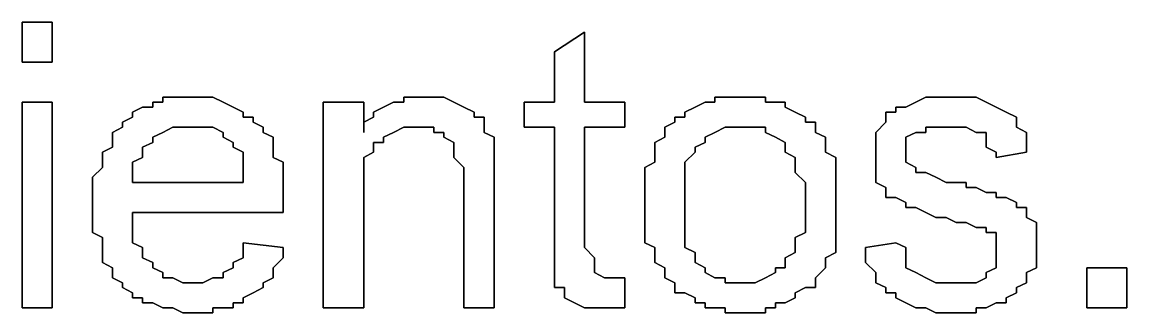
# Model space of a CAD drawing. Header units: metres. Extents: x 2.9 to 42.8, y 1.7 to 28.7.
# Drawn here: x 40.3366 to 40.7247, y 16.8645 to 16.9668 of the extents above; entities that cross this region are included whole.
import ezdxf

# ---------------------------------------------------------------- set-up
doc = ezdxf.new("R2010")
doc.units = ezdxf.units.M
doc.layers.add('GRIS', color=8, linetype='Continuous')

msp = doc.modelspace()

# ---------------------------------------------------------------- linework, layer by layer
at = {"layer": 'GRIS', "lineweight": -3}
for points in [[(40.3472, 16.9668), (40.3366, 16.9668), (40.3472, 16.9668)], [(40.3366, 16.9668), (40.3366, 16.9527), (40.3366, 16.9668)], [(40.3472, 16.9527), (40.3472, 16.9668), (40.3472, 16.9527)], [(40.5342, 16.9633), (40.5236, 16.9563), (40.5342, 16.9633)], [(40.5342, 16.9386), (40.5342, 16.9633), (40.5342, 16.9386)], [(40.5236, 16.9563), (40.5236, 16.9386), (40.5236, 16.9563)], [(40.3366, 16.9527), (40.3472, 16.9527), (40.3366, 16.9527)], [(40.3472, 16.9386), (40.3366, 16.9386), (40.3472, 16.9386)], [(40.3366, 16.9386), (40.3366, 16.8663), (40.3366, 16.9386)], [(40.3472, 16.8663), (40.3472, 16.9386), (40.3472, 16.8663)], [(40.3789, 16.9369), (40.3754, 16.9351), (40.3789, 16.9369)], [(40.3825, 16.9369), (40.3789, 16.9369), (40.3825, 16.9369)], [(40.386, 16.9386), (40.3825, 16.9386), (40.386, 16.9386)], [(40.3825, 16.9386), (40.3825, 16.9369), (40.3825, 16.9386)], [(40.3895, 16.9404), (40.386, 16.9404), (40.3895, 16.9404)], [(40.386, 16.9404), (40.386, 16.9386), (40.386, 16.9404)], [(40.3931, 16.9404), (40.3895, 16.9404), (40.3931, 16.9404)], [(40.3966, 16.9404), (40.3931, 16.9404), (40.3966, 16.9404)], [(40.4001, 16.9404), (40.3966, 16.9404), (40.4001, 16.9404)], [(40.4036, 16.9404), (40.4001, 16.9404), (40.4036, 16.9404)], [(40.4072, 16.9386), (40.4036, 16.9404), (40.4072, 16.9386)], [(40.4107, 16.9369), (40.4072, 16.9386), (40.4107, 16.9369)], [(40.4142, 16.9351), (40.4107, 16.9369), (40.4142, 16.9351)], [(40.4566, 16.9386), (40.4424, 16.9386), (40.4566, 16.9386)], [(40.4424, 16.9386), (40.4424, 16.8663), (40.4424, 16.9386)], [(40.4566, 16.928), (40.4566, 16.9386), (40.4566, 16.928)], [(40.4636, 16.9369), (40.4601, 16.9351), (40.4636, 16.9369)], [(40.4671, 16.9386), (40.4636, 16.9369), (40.4671, 16.9386)], [(40.4707, 16.9386), (40.4671, 16.9386), (40.4707, 16.9386)], [(40.4742, 16.9404), (40.4707, 16.9404), (40.4742, 16.9404)], [(40.4707, 16.9404), (40.4707, 16.9386), (40.4707, 16.9404)], [(40.4777, 16.9404), (40.4742, 16.9404), (40.4777, 16.9404)], [(40.4812, 16.9404), (40.4777, 16.9404), (40.4812, 16.9404)], [(40.4848, 16.9404), (40.4812, 16.9404), (40.4848, 16.9404)], [(40.4883, 16.9386), (40.4848, 16.9404), (40.4883, 16.9386)], [(40.4918, 16.9369), (40.4883, 16.9386), (40.4918, 16.9369)], [(40.4954, 16.9351), (40.4918, 16.9369), (40.4954, 16.9351)], [(40.5236, 16.9386), (40.513, 16.9386), (40.5236, 16.9386)], [(40.513, 16.9386), (40.513, 16.9298), (40.513, 16.9386)], [(40.5483, 16.9386), (40.5342, 16.9386), (40.5483, 16.9386)], [(40.5483, 16.9298), (40.5483, 16.9386), (40.5483, 16.9298)], [(40.573, 16.9369), (40.5694, 16.9351), (40.573, 16.9369)], [(40.5765, 16.9386), (40.573, 16.9369), (40.5765, 16.9386)], [(40.58, 16.9386), (40.5765, 16.9386), (40.58, 16.9386)], [(40.5836, 16.9404), (40.58, 16.9404), (40.5836, 16.9404)], [(40.58, 16.9404), (40.58, 16.9386), (40.58, 16.9404)], [(40.5871, 16.9404), (40.5836, 16.9404), (40.5871, 16.9404)], [(40.5906, 16.9404), (40.5871, 16.9404), (40.5906, 16.9404)], [(40.5941, 16.9404), (40.5906, 16.9404), (40.5941, 16.9404)], [(40.5977, 16.9404), (40.5941, 16.9404), (40.5977, 16.9404)], [(40.5977, 16.9386), (40.5977, 16.9404), (40.5977, 16.9386)], [(40.6012, 16.9386), (40.5977, 16.9386), (40.6012, 16.9386)], [(40.6047, 16.9386), (40.6012, 16.9386), (40.6047, 16.9386)], [(40.6047, 16.9369), (40.6047, 16.9386), (40.6047, 16.9369)], [(40.6082, 16.9351), (40.6047, 16.9369), (40.6082, 16.9351)], [(40.6471, 16.9369), (40.6435, 16.9369), (40.6471, 16.9369)], [(40.6435, 16.9369), (40.6435, 16.9351), (40.6435, 16.9369)], [(40.6506, 16.9386), (40.6471, 16.9369), (40.6506, 16.9386)], [(40.6541, 16.9404), (40.6506, 16.9386), (40.6541, 16.9404)], [(40.6576, 16.9404), (40.6541, 16.9404), (40.6576, 16.9404)], [(40.6612, 16.9404), (40.6576, 16.9404), (40.6612, 16.9404)], [(40.6647, 16.9404), (40.6612, 16.9404), (40.6647, 16.9404)], [(40.6682, 16.9404), (40.6647, 16.9404), (40.6682, 16.9404)], [(40.6718, 16.9404), (40.6682, 16.9404), (40.6718, 16.9404)], [(40.6753, 16.9386), (40.6718, 16.9404), (40.6753, 16.9386)], [(40.6788, 16.9369), (40.6753, 16.9386), (40.6788, 16.9369)], [(40.6823, 16.9351), (40.6788, 16.9369), (40.6823, 16.9351)], [(40.3754, 16.9333), (40.3719, 16.9316), (40.3754, 16.9333)], [(40.3754, 16.9351), (40.3754, 16.9333), (40.3754, 16.9351)], [(40.4142, 16.9333), (40.4142, 16.9351), (40.4142, 16.9333)], [(40.4178, 16.9333), (40.4142, 16.9333), (40.4178, 16.9333)], [(40.4178, 16.9316), (40.4178, 16.9333), (40.4178, 16.9316)], [(40.4601, 16.9333), (40.4566, 16.9316), (40.4601, 16.9333)], [(40.4601, 16.9351), (40.4601, 16.9333), (40.4601, 16.9351)], [(40.4954, 16.9333), (40.4954, 16.9351), (40.4954, 16.9333)], [(40.4989, 16.9333), (40.4954, 16.9333), (40.4989, 16.9333)], [(40.4989, 16.9316), (40.4989, 16.9333), (40.4989, 16.9316)], [(40.5694, 16.9333), (40.5659, 16.9333), (40.5694, 16.9333)], [(40.5659, 16.9333), (40.5659, 16.9316), (40.5659, 16.9333)], [(40.5694, 16.9351), (40.5694, 16.9333), (40.5694, 16.9351)], [(40.6118, 16.9333), (40.6082, 16.9351), (40.6118, 16.9333)], [(40.6118, 16.9316), (40.6118, 16.9333), (40.6118, 16.9316)], [(40.6435, 16.9351), (40.64, 16.9351), (40.6435, 16.9351)], [(40.64, 16.9351), (40.64, 16.9333), (40.64, 16.9351)], [(40.64, 16.9333), (40.64, 16.9316), (40.64, 16.9333)], [(40.6859, 16.9333), (40.6823, 16.9351), (40.6859, 16.9333)], [(40.6859, 16.9316), (40.6859, 16.9333), (40.6859, 16.9316)], [(40.3719, 16.9298), (40.3684, 16.928), (40.3719, 16.9298)], [(40.3719, 16.9316), (40.3719, 16.9298), (40.3719, 16.9316)], [(40.386, 16.928), (40.3895, 16.9298), (40.386, 16.928)], [(40.3895, 16.9298), (40.3931, 16.9298), (40.3895, 16.9298)], [(40.3931, 16.9298), (40.3966, 16.9298), (40.3931, 16.9298)], [(40.3966, 16.9298), (40.4001, 16.9298), (40.3966, 16.9298)], [(40.4001, 16.9298), (40.4036, 16.9298), (40.4001, 16.9298)], [(40.4036, 16.9298), (40.4072, 16.928), (40.4036, 16.9298)], [(40.4213, 16.9298), (40.4178, 16.9316), (40.4213, 16.9298)], [(40.4213, 16.928), (40.4213, 16.9298), (40.4213, 16.928)], [(40.4566, 16.9316), (40.4566, 16.9298), (40.4566, 16.9316)], [(40.4566, 16.9298), (40.4566, 16.928), (40.4566, 16.9298)], [(40.4671, 16.928), (40.4707, 16.9298), (40.4671, 16.928)], [(40.4707, 16.9298), (40.4742, 16.9298), (40.4707, 16.9298)], [(40.4742, 16.9298), (40.4777, 16.9298), (40.4742, 16.9298)], [(40.4777, 16.9298), (40.4812, 16.9298), (40.4777, 16.9298)], [(40.4812, 16.9298), (40.4812, 16.928), (40.4812, 16.9298)], [(40.4989, 16.9298), (40.4989, 16.9316), (40.4989, 16.9298)], [(40.4989, 16.928), (40.4989, 16.9298), (40.4989, 16.928)], [(40.513, 16.9298), (40.5236, 16.9298), (40.513, 16.9298)], [(40.5236, 16.9298), (40.5236, 16.8875), (40.5236, 16.9298)], [(40.5342, 16.8875), (40.5342, 16.9298), (40.5342, 16.8875)], [(40.5342, 16.9298), (40.5483, 16.9298), (40.5342, 16.9298)], [(40.5659, 16.9316), (40.5624, 16.9298), (40.5659, 16.9316)], [(40.5624, 16.9298), (40.5624, 16.928), (40.5624, 16.9298)], [(40.58, 16.928), (40.5836, 16.9298), (40.58, 16.928)], [(40.5836, 16.9298), (40.5871, 16.9298), (40.5836, 16.9298)], [(40.5871, 16.9298), (40.5906, 16.9298), (40.5871, 16.9298)], [(40.5906, 16.9298), (40.5941, 16.9298), (40.5906, 16.9298)], [(40.5941, 16.9298), (40.5977, 16.9298), (40.5941, 16.9298)], [(40.5977, 16.9298), (40.5977, 16.928), (40.5977, 16.9298)], [(40.6153, 16.9316), (40.6118, 16.9316), (40.6153, 16.9316)], [(40.6153, 16.9298), (40.6153, 16.9316), (40.6153, 16.9298)], [(40.6153, 16.928), (40.6153, 16.9298), (40.6153, 16.928)], [(40.64, 16.9316), (40.6365, 16.928), (40.64, 16.9316)], [(40.6541, 16.928), (40.6541, 16.9298), (40.6541, 16.928)], [(40.6541, 16.9298), (40.6576, 16.9298), (40.6541, 16.9298)], [(40.6576, 16.9298), (40.6612, 16.9298), (40.6576, 16.9298)], [(40.6612, 16.9298), (40.6647, 16.9298), (40.6612, 16.9298)], [(40.6647, 16.9298), (40.6682, 16.9298), (40.6647, 16.9298)], [(40.6682, 16.9298), (40.6718, 16.928), (40.6682, 16.9298)], [(40.6859, 16.9298), (40.6859, 16.9316), (40.6859, 16.9298)], [(40.6894, 16.928), (40.6859, 16.9298), (40.6894, 16.928)], [(40.3684, 16.928), (40.3684, 16.9263), (40.3684, 16.928)], [(40.3684, 16.9263), (40.3684, 16.9228), (40.3684, 16.9263)], [(40.3825, 16.9263), (40.386, 16.928), (40.3825, 16.9263)], [(40.3825, 16.9245), (40.3825, 16.9263), (40.3825, 16.9245)], [(40.4072, 16.928), (40.4072, 16.9263), (40.4072, 16.928)], [(40.4072, 16.9263), (40.4107, 16.9245), (40.4072, 16.9263)], [(40.4248, 16.9263), (40.4213, 16.928), (40.4248, 16.9263)], [(40.4248, 16.9228), (40.4248, 16.9263), (40.4248, 16.9228)], [(40.4636, 16.9263), (40.4671, 16.928), (40.4636, 16.9263)], [(40.4636, 16.9245), (40.4636, 16.9263), (40.4636, 16.9245)], [(40.4812, 16.928), (40.4848, 16.928), (40.4812, 16.928)], [(40.4848, 16.928), (40.4848, 16.9263), (40.4848, 16.928)], [(40.4848, 16.9263), (40.4883, 16.9245), (40.4848, 16.9263)], [(40.5024, 16.9263), (40.4989, 16.928), (40.5024, 16.9263)], [(40.5024, 16.9228), (40.5024, 16.9263), (40.5024, 16.9228)], [(40.5624, 16.9263), (40.5589, 16.9245), (40.5624, 16.9263)], [(40.5624, 16.928), (40.5624, 16.9263), (40.5624, 16.928)], [(40.5765, 16.9263), (40.58, 16.928), (40.5765, 16.9263)], [(40.5765, 16.9245), (40.5765, 16.9263), (40.5765, 16.9245)], [(40.5977, 16.928), (40.6012, 16.9263), (40.5977, 16.928)], [(40.6012, 16.9263), (40.6047, 16.9245), (40.6012, 16.9263)], [(40.6188, 16.9263), (40.6153, 16.928), (40.6188, 16.9263)], [(40.6188, 16.9245), (40.6188, 16.9263), (40.6188, 16.9245)], [(40.6365, 16.928), (40.6365, 16.9263), (40.6365, 16.928)], [(40.6365, 16.9263), (40.6365, 16.9245), (40.6365, 16.9263)], [(40.6471, 16.9263), (40.6506, 16.928), (40.6471, 16.9263)], [(40.6471, 16.9245), (40.6471, 16.9263), (40.6471, 16.9245)], [(40.6506, 16.928), (40.6541, 16.928), (40.6506, 16.928)], [(40.6718, 16.928), (40.6753, 16.928), (40.6718, 16.928)], [(40.6753, 16.928), (40.6753, 16.9263), (40.6753, 16.928)], [(40.6753, 16.9263), (40.6753, 16.9245), (40.6753, 16.9263)], [(40.6894, 16.9263), (40.6894, 16.928), (40.6894, 16.9263)], [(40.6894, 16.9228), (40.6894, 16.9263), (40.6894, 16.9228)], [(40.3684, 16.9228), (40.3648, 16.921), (40.3684, 16.9228)], [(40.3789, 16.9228), (40.3825, 16.9245), (40.3789, 16.9228)], [(40.3789, 16.921), (40.3789, 16.9228), (40.3789, 16.921)], [(40.4107, 16.9245), (40.4107, 16.9228), (40.4107, 16.9245)], [(40.4107, 16.9228), (40.4142, 16.921), (40.4107, 16.9228)], [(40.4248, 16.921), (40.4248, 16.9228), (40.4248, 16.921)], [(40.4601, 16.9228), (40.4601, 16.9245), (40.4601, 16.9228)], [(40.4601, 16.9245), (40.4636, 16.9245), (40.4601, 16.9245)], [(40.4601, 16.921), (40.4601, 16.9228), (40.4601, 16.921)], [(40.4883, 16.9245), (40.4883, 16.921), (40.4883, 16.9245)], [(40.5024, 16.921), (40.5024, 16.9228), (40.5024, 16.921)], [(40.5589, 16.9245), (40.5589, 16.9228), (40.5589, 16.9245)], [(40.5589, 16.9228), (40.5589, 16.921), (40.5589, 16.9228)], [(40.573, 16.9228), (40.5765, 16.9245), (40.573, 16.9228)], [(40.573, 16.921), (40.573, 16.9228), (40.573, 16.921)], [(40.6047, 16.9245), (40.6047, 16.9228), (40.6047, 16.9245)], [(40.6047, 16.9228), (40.6047, 16.921), (40.6047, 16.9228)], [(40.6188, 16.921), (40.6188, 16.9245), (40.6188, 16.921)], [(40.6365, 16.9245), (40.6365, 16.9228), (40.6365, 16.9245)], [(40.6365, 16.9228), (40.6365, 16.9192), (40.6365, 16.9228)], [(40.6471, 16.921), (40.6471, 16.9245), (40.6471, 16.921)], [(40.6753, 16.9245), (40.6753, 16.9228), (40.6753, 16.9245)], [(40.6753, 16.9228), (40.6788, 16.921), (40.6753, 16.9228)], [(40.6894, 16.921), (40.6894, 16.9228), (40.6894, 16.921)], [(40.3648, 16.921), (40.3648, 16.9192), (40.3648, 16.921)], [(40.3648, 16.9192), (40.3648, 16.9175), (40.3648, 16.9192)], [(40.3648, 16.9175), (40.3648, 16.9157), (40.3648, 16.9175)], [(40.3754, 16.9175), (40.3789, 16.9192), (40.3754, 16.9175)], [(40.3754, 16.9157), (40.3754, 16.9175), (40.3754, 16.9157)], [(40.3789, 16.9192), (40.3789, 16.921), (40.3789, 16.9192)], [(40.4142, 16.921), (40.4142, 16.9192), (40.4142, 16.921)], [(40.4142, 16.9192), (40.4142, 16.9175), (40.4142, 16.9192)], [(40.4142, 16.9175), (40.4142, 16.9157), (40.4142, 16.9175)], [(40.4248, 16.9192), (40.4248, 16.921), (40.4248, 16.9192)], [(40.4283, 16.9175), (40.4248, 16.9192), (40.4283, 16.9175)], [(40.4283, 16.9157), (40.4283, 16.9175), (40.4283, 16.9157)], [(40.4566, 16.9192), (40.4601, 16.921), (40.4566, 16.9192)], [(40.4566, 16.9157), (40.4566, 16.9192), (40.4566, 16.9157)], [(40.4883, 16.921), (40.4883, 16.9192), (40.4883, 16.921)], [(40.4883, 16.9192), (40.4918, 16.9157), (40.4883, 16.9192)], [(40.5024, 16.9192), (40.5024, 16.921), (40.5024, 16.9192)], [(40.5024, 16.9175), (40.5024, 16.9192), (40.5024, 16.9175)], [(40.5024, 16.9139), (40.5024, 16.9175), (40.5024, 16.9139)], [(40.5589, 16.9175), (40.5553, 16.9157), (40.5589, 16.9175)], [(40.5589, 16.921), (40.5589, 16.9175), (40.5589, 16.921)], [(40.5694, 16.9175), (40.573, 16.921), (40.5694, 16.9175)], [(40.5694, 16.9157), (40.5694, 16.9175), (40.5694, 16.9157)], [(40.6047, 16.921), (40.6082, 16.9192), (40.6047, 16.921)], [(40.6082, 16.9192), (40.6082, 16.9175), (40.6082, 16.9192)], [(40.6082, 16.9175), (40.6082, 16.9157), (40.6082, 16.9175)], [(40.6224, 16.9192), (40.6188, 16.921), (40.6224, 16.9192)], [(40.6224, 16.9175), (40.6224, 16.9192), (40.6224, 16.9175)], [(40.6224, 16.9157), (40.6224, 16.9175), (40.6224, 16.9157)], [(40.6365, 16.9192), (40.6365, 16.9175), (40.6365, 16.9192)], [(40.6365, 16.9175), (40.6365, 16.9139), (40.6365, 16.9175)], [(40.6471, 16.9192), (40.6471, 16.921), (40.6471, 16.9192)], [(40.6471, 16.9175), (40.6471, 16.9192), (40.6471, 16.9175)], [(40.6506, 16.9157), (40.6471, 16.9175), (40.6506, 16.9157)], [(40.6788, 16.921), (40.6788, 16.9192), (40.6788, 16.921)], [(40.6788, 16.9192), (40.6894, 16.921), (40.6788, 16.9192)], [(40.3648, 16.9157), (40.3613, 16.9122), (40.3648, 16.9157)], [(40.3754, 16.9122), (40.3754, 16.9157), (40.3754, 16.9122)], [(40.4142, 16.9157), (40.4142, 16.9122), (40.4142, 16.9157)], [(40.4283, 16.9122), (40.4283, 16.9157), (40.4283, 16.9122)], [(40.4566, 16.9139), (40.4566, 16.9157), (40.4566, 16.9139)], [(40.4566, 16.9104), (40.4566, 16.9139), (40.4566, 16.9104)], [(40.4918, 16.9157), (40.4918, 16.9139), (40.4918, 16.9157)], [(40.4918, 16.9139), (40.4918, 16.9104), (40.4918, 16.9139)], [(40.5024, 16.9104), (40.5024, 16.9139), (40.5024, 16.9104)], [(40.5553, 16.9157), (40.5553, 16.9139), (40.5553, 16.9157)], [(40.5553, 16.9139), (40.5553, 16.9104), (40.5553, 16.9139)], [(40.5694, 16.9139), (40.5694, 16.9157), (40.5694, 16.9139)], [(40.5694, 16.9122), (40.5694, 16.9139), (40.5694, 16.9122)], [(40.6082, 16.9157), (40.6082, 16.9139), (40.6082, 16.9157)], [(40.6082, 16.9139), (40.6118, 16.9104), (40.6082, 16.9139)], [(40.6224, 16.9122), (40.6224, 16.9157), (40.6224, 16.9122)], [(40.6365, 16.9139), (40.6365, 16.9122), (40.6365, 16.9139)], [(40.6506, 16.9139), (40.6506, 16.9157), (40.6506, 16.9139)], [(40.6541, 16.9139), (40.6506, 16.9139), (40.6541, 16.9139)], [(40.6576, 16.9122), (40.6541, 16.9139), (40.6576, 16.9122)], [(40.3613, 16.9122), (40.3613, 16.9104), (40.3613, 16.9122)], [(40.3613, 16.9104), (40.3613, 16.9069), (40.3613, 16.9104)], [(40.3754, 16.9104), (40.3754, 16.9122), (40.3754, 16.9104)], [(40.4142, 16.9104), (40.3754, 16.9104), (40.4142, 16.9104)], [(40.4142, 16.9122), (40.4142, 16.9104), (40.4142, 16.9122)], [(40.4283, 16.9104), (40.4283, 16.9122), (40.4283, 16.9104)], [(40.4283, 16.9069), (40.4283, 16.9104), (40.4283, 16.9069)], [(40.4566, 16.9086), (40.4566, 16.9104), (40.4566, 16.9086)], [(40.4918, 16.9104), (40.4918, 16.8663), (40.4918, 16.9104)], [(40.5024, 16.8663), (40.5024, 16.9104), (40.5024, 16.8663)], [(40.5553, 16.9104), (40.5553, 16.9086), (40.5553, 16.9104)], [(40.5694, 16.9086), (40.5694, 16.9122), (40.5694, 16.9086)], [(40.6118, 16.9104), (40.6118, 16.9086), (40.6118, 16.9104)], [(40.6224, 16.9104), (40.6224, 16.9122), (40.6224, 16.9104)], [(40.6224, 16.9069), (40.6224, 16.9104), (40.6224, 16.9069)], [(40.6365, 16.9122), (40.6365, 16.9104), (40.6365, 16.9122)], [(40.6365, 16.9104), (40.64, 16.9086), (40.6365, 16.9104)], [(40.6612, 16.9104), (40.6576, 16.9122), (40.6612, 16.9104)], [(40.6647, 16.9104), (40.6612, 16.9104), (40.6647, 16.9104)], [(40.6682, 16.9104), (40.6647, 16.9104), (40.6682, 16.9104)], [(40.6682, 16.9086), (40.6682, 16.9104), (40.6682, 16.9086)], [(40.3613, 16.9069), (40.3613, 16.9051), (40.3613, 16.9069)], [(40.4283, 16.9051), (40.4283, 16.9069), (40.4283, 16.9051)], [(40.4566, 16.9069), (40.4566, 16.9086), (40.4566, 16.9069)], [(40.4566, 16.8663), (40.4566, 16.9069), (40.4566, 16.8663)], [(40.5553, 16.9086), (40.5553, 16.9051), (40.5553, 16.9086)], [(40.5694, 16.9069), (40.5694, 16.9086), (40.5694, 16.9069)], [(40.5694, 16.9033), (40.5694, 16.9069), (40.5694, 16.9033)], [(40.6118, 16.9086), (40.6118, 16.9051), (40.6118, 16.9086)], [(40.6224, 16.9051), (40.6224, 16.9069), (40.6224, 16.9051)], [(40.64, 16.9086), (40.64, 16.9069), (40.64, 16.9086)], [(40.64, 16.9069), (40.64, 16.9051), (40.64, 16.9069)], [(40.6718, 16.9086), (40.6682, 16.9086), (40.6718, 16.9086)], [(40.6753, 16.9069), (40.6718, 16.9086), (40.6753, 16.9069)], [(40.6788, 16.9069), (40.6753, 16.9069), (40.6788, 16.9069)], [(40.6788, 16.9051), (40.6788, 16.9069), (40.6788, 16.9051)], [(40.3613, 16.9051), (40.3613, 16.9016), (40.3613, 16.9051)], [(40.4283, 16.9033), (40.4283, 16.9051), (40.4283, 16.9033)], [(40.4283, 16.8998), (40.4283, 16.9033), (40.4283, 16.8998)], [(40.5553, 16.9051), (40.5553, 16.9033), (40.5553, 16.9051)], [(40.5553, 16.9033), (40.5553, 16.8998), (40.5553, 16.9033)], [(40.5694, 16.8998), (40.5694, 16.9033), (40.5694, 16.8998)], [(40.6118, 16.9051), (40.6118, 16.9033), (40.6118, 16.9051)], [(40.6118, 16.9033), (40.6118, 16.9016), (40.6118, 16.9033)], [(40.6224, 16.9033), (40.6224, 16.9051), (40.6224, 16.9033)], [(40.6224, 16.9016), (40.6224, 16.9033), (40.6224, 16.9016)], [(40.64, 16.9051), (40.6435, 16.9051), (40.64, 16.9051)], [(40.6435, 16.9051), (40.6471, 16.9033), (40.6435, 16.9051)], [(40.6471, 16.9033), (40.6471, 16.9016), (40.6471, 16.9033)], [(40.6823, 16.9051), (40.6788, 16.9051), (40.6823, 16.9051)], [(40.6859, 16.9033), (40.6823, 16.9051), (40.6859, 16.9033)], [(40.6859, 16.9016), (40.6859, 16.9033), (40.6859, 16.9016)], [(40.3613, 16.9016), (40.3613, 16.8998), (40.3613, 16.9016)], [(40.3613, 16.8998), (40.3613, 16.8981), (40.3613, 16.8998)], [(40.3613, 16.8981), (40.3613, 16.8945), (40.3613, 16.8981)], [(40.3754, 16.8963), (40.3754, 16.8998), (40.3754, 16.8963)], [(40.3754, 16.8998), (40.4283, 16.8998), (40.3754, 16.8998)], [(40.5553, 16.8998), (40.5553, 16.8981), (40.5553, 16.8998)], [(40.5553, 16.8981), (40.5553, 16.8945), (40.5553, 16.8981)], [(40.5694, 16.8963), (40.5694, 16.8998), (40.5694, 16.8963)], [(40.6118, 16.9016), (40.6118, 16.8981), (40.6118, 16.9016)], [(40.6118, 16.8981), (40.6118, 16.8963), (40.6118, 16.8981)], [(40.6224, 16.8981), (40.6224, 16.9016), (40.6224, 16.8981)], [(40.6224, 16.8945), (40.6224, 16.8981), (40.6224, 16.8945)], [(40.6471, 16.9016), (40.6506, 16.9016), (40.6471, 16.9016)], [(40.6506, 16.9016), (40.6541, 16.8998), (40.6506, 16.9016)], [(40.6541, 16.8998), (40.6576, 16.8981), (40.6541, 16.8998)], [(40.6576, 16.8981), (40.6612, 16.8981), (40.6576, 16.8981)], [(40.6612, 16.8981), (40.6647, 16.8963), (40.6612, 16.8981)], [(40.6894, 16.9016), (40.6859, 16.9016), (40.6894, 16.9016)], [(40.6894, 16.8998), (40.6894, 16.9016), (40.6894, 16.8998)], [(40.6894, 16.8981), (40.6894, 16.8998), (40.6894, 16.8981)], [(40.6929, 16.8963), (40.6894, 16.8981), (40.6929, 16.8963)], [(40.3613, 16.8945), (40.3613, 16.8928), (40.3613, 16.8945)], [(40.3754, 16.8945), (40.3754, 16.8963), (40.3754, 16.8945)], [(40.3754, 16.891), (40.3754, 16.8945), (40.3754, 16.891)], [(40.5553, 16.8945), (40.5553, 16.8928), (40.5553, 16.8945)], [(40.5694, 16.8945), (40.5694, 16.8963), (40.5694, 16.8945)], [(40.5694, 16.8928), (40.5694, 16.8945), (40.5694, 16.8928)], [(40.6118, 16.8963), (40.6118, 16.8928), (40.6118, 16.8963)], [(40.6224, 16.8928), (40.6224, 16.8945), (40.6224, 16.8928)], [(40.6647, 16.8963), (40.6682, 16.8963), (40.6647, 16.8963)], [(40.6682, 16.8963), (40.6718, 16.8945), (40.6682, 16.8963)], [(40.6718, 16.8945), (40.6753, 16.8945), (40.6718, 16.8945)], [(40.6753, 16.8945), (40.6753, 16.8928), (40.6753, 16.8945)], [(40.6929, 16.8945), (40.6929, 16.8963), (40.6929, 16.8945)], [(40.6929, 16.8928), (40.6929, 16.8945), (40.6929, 16.8928)], [(40.3613, 16.8928), (40.3648, 16.891), (40.3613, 16.8928)], [(40.3648, 16.891), (40.3648, 16.8875), (40.3648, 16.891)], [(40.3754, 16.8892), (40.3754, 16.891), (40.3754, 16.8892)], [(40.5553, 16.8928), (40.5553, 16.8892), (40.5553, 16.8928)], [(40.5694, 16.8892), (40.5694, 16.8928), (40.5694, 16.8892)], [(40.6118, 16.8928), (40.6082, 16.891), (40.6118, 16.8928)], [(40.6082, 16.891), (40.6082, 16.8892), (40.6082, 16.891)], [(40.6224, 16.891), (40.6224, 16.8928), (40.6224, 16.891)], [(40.6224, 16.8875), (40.6224, 16.891), (40.6224, 16.8875)], [(40.6753, 16.8928), (40.6788, 16.8928), (40.6753, 16.8928)], [(40.6788, 16.8928), (40.6788, 16.891), (40.6788, 16.8928)], [(40.6788, 16.891), (40.6788, 16.8892), (40.6788, 16.891)], [(40.6929, 16.8892), (40.6929, 16.8928), (40.6929, 16.8892)], [(40.3648, 16.8875), (40.3648, 16.8857), (40.3648, 16.8875)], [(40.3789, 16.8875), (40.3754, 16.8892), (40.3789, 16.8875)], [(40.3789, 16.8857), (40.3789, 16.8875), (40.3789, 16.8857)], [(40.4142, 16.8892), (40.4142, 16.8875), (40.4142, 16.8892)], [(40.4283, 16.8875), (40.4142, 16.8892), (40.4283, 16.8875)], [(40.4142, 16.8875), (40.4142, 16.8857), (40.4142, 16.8875)], [(40.4283, 16.8857), (40.4283, 16.8875), (40.4283, 16.8857)], [(40.5236, 16.8875), (40.5236, 16.8839), (40.5236, 16.8875)], [(40.5377, 16.8839), (40.5342, 16.8875), (40.5377, 16.8839)], [(40.5553, 16.8892), (40.5589, 16.8875), (40.5553, 16.8892)], [(40.5589, 16.8875), (40.5589, 16.8857), (40.5589, 16.8875)], [(40.5694, 16.8875), (40.5694, 16.8892), (40.5694, 16.8875)], [(40.573, 16.8857), (40.5694, 16.8875), (40.573, 16.8857)], [(40.6082, 16.8892), (40.6082, 16.8875), (40.6082, 16.8892)], [(40.6082, 16.8875), (40.6082, 16.8857), (40.6082, 16.8875)], [(40.6224, 16.8857), (40.6224, 16.8875), (40.6224, 16.8857)], [(40.6435, 16.8892), (40.6329, 16.8875), (40.6435, 16.8892)], [(40.6329, 16.8875), (40.6329, 16.8839), (40.6329, 16.8875)], [(40.6471, 16.8875), (40.6435, 16.8892), (40.6471, 16.8875)], [(40.6471, 16.8857), (40.6471, 16.8875), (40.6471, 16.8857)], [(40.6788, 16.8892), (40.6788, 16.8857), (40.6788, 16.8892)], [(40.6929, 16.8875), (40.6929, 16.8892), (40.6929, 16.8875)], [(40.6929, 16.8857), (40.6929, 16.8875), (40.6929, 16.8857)], [(40.3648, 16.8857), (40.3648, 16.8839), (40.3648, 16.8857)], [(40.3648, 16.8839), (40.3648, 16.8822), (40.3648, 16.8839)], [(40.3789, 16.8839), (40.3789, 16.8857), (40.3789, 16.8839)], [(40.3825, 16.8822), (40.3789, 16.8839), (40.3825, 16.8822)], [(40.4142, 16.8839), (40.4107, 16.8822), (40.4142, 16.8839)], [(40.4142, 16.8857), (40.4142, 16.8839), (40.4142, 16.8857)], [(40.4248, 16.8804), (40.4283, 16.8839), (40.4248, 16.8804)], [(40.4283, 16.8839), (40.4283, 16.8857), (40.4283, 16.8839)], [(40.5236, 16.8839), (40.5236, 16.8804), (40.5236, 16.8839)], [(40.5377, 16.8822), (40.5377, 16.8839), (40.5377, 16.8822)], [(40.5589, 16.8857), (40.5589, 16.8839), (40.5589, 16.8857)], [(40.5589, 16.8839), (40.5589, 16.8822), (40.5589, 16.8839)], [(40.573, 16.8839), (40.573, 16.8857), (40.573, 16.8839)], [(40.573, 16.8822), (40.573, 16.8839), (40.573, 16.8822)], [(40.6082, 16.8857), (40.6047, 16.8839), (40.6082, 16.8857)], [(40.6047, 16.8839), (40.6047, 16.8822), (40.6047, 16.8839)], [(40.6188, 16.8839), (40.6224, 16.8857), (40.6188, 16.8839)], [(40.6188, 16.8822), (40.6188, 16.8839), (40.6188, 16.8822)], [(40.6329, 16.8839), (40.6329, 16.8822), (40.6329, 16.8839)], [(40.6471, 16.8822), (40.6471, 16.8857), (40.6471, 16.8822)], [(40.6788, 16.8857), (40.6788, 16.8839), (40.6788, 16.8857)], [(40.6788, 16.8839), (40.6788, 16.8822), (40.6788, 16.8839)], [(40.6929, 16.8839), (40.6929, 16.8857), (40.6929, 16.8839)], [(40.6929, 16.8804), (40.6929, 16.8839), (40.6929, 16.8804)], [(40.3648, 16.8822), (40.3684, 16.8804), (40.3648, 16.8822)], [(40.3684, 16.8804), (40.3684, 16.8787), (40.3684, 16.8804)], [(40.3684, 16.8787), (40.3684, 16.8769), (40.3684, 16.8787)], [(40.3825, 16.8804), (40.3825, 16.8822), (40.3825, 16.8804)], [(40.386, 16.8787), (40.3825, 16.8804), (40.386, 16.8787)], [(40.386, 16.8769), (40.386, 16.8787), (40.386, 16.8769)], [(40.4107, 16.8804), (40.4072, 16.8787), (40.4107, 16.8804)], [(40.4072, 16.8787), (40.4072, 16.8769), (40.4072, 16.8787)], [(40.4107, 16.8822), (40.4107, 16.8804), (40.4107, 16.8822)], [(40.4248, 16.8787), (40.4248, 16.8804), (40.4248, 16.8787)], [(40.4248, 16.8769), (40.4248, 16.8787), (40.4248, 16.8769)], [(40.5236, 16.8804), (40.5236, 16.8787), (40.5236, 16.8804)], [(40.5236, 16.8787), (40.5236, 16.8769), (40.5236, 16.8787)], [(40.5377, 16.8804), (40.5377, 16.8822), (40.5377, 16.8804)], [(40.5377, 16.8787), (40.5377, 16.8804), (40.5377, 16.8787)], [(40.5412, 16.8769), (40.5377, 16.8787), (40.5412, 16.8769)], [(40.5589, 16.8822), (40.5624, 16.8804), (40.5589, 16.8822)], [(40.5624, 16.8804), (40.5624, 16.8787), (40.5624, 16.8804)], [(40.5624, 16.8787), (40.5624, 16.8769), (40.5624, 16.8787)], [(40.5765, 16.8804), (40.573, 16.8822), (40.5765, 16.8804)], [(40.5765, 16.8787), (40.5765, 16.8804), (40.5765, 16.8787)], [(40.58, 16.8769), (40.5765, 16.8787), (40.58, 16.8769)], [(40.6012, 16.8787), (40.5977, 16.8769), (40.6012, 16.8787)], [(40.6047, 16.8804), (40.6012, 16.8804), (40.6047, 16.8804)], [(40.6012, 16.8804), (40.6012, 16.8787), (40.6012, 16.8804)], [(40.6047, 16.8822), (40.6047, 16.8804), (40.6047, 16.8822)], [(40.6153, 16.8769), (40.6188, 16.8804), (40.6153, 16.8769)], [(40.6188, 16.8804), (40.6188, 16.8822), (40.6188, 16.8804)], [(40.6329, 16.8822), (40.6365, 16.8787), (40.6329, 16.8822)], [(40.6365, 16.8787), (40.6365, 16.8769), (40.6365, 16.8787)], [(40.6471, 16.8804), (40.6471, 16.8822), (40.6471, 16.8804)], [(40.6506, 16.8787), (40.6471, 16.8804), (40.6506, 16.8787)], [(40.6541, 16.8769), (40.6506, 16.8787), (40.6541, 16.8769)], [(40.6788, 16.8804), (40.6753, 16.8787), (40.6788, 16.8804)], [(40.6753, 16.8787), (40.6753, 16.8769), (40.6753, 16.8787)], [(40.6788, 16.8822), (40.6788, 16.8804), (40.6788, 16.8822)], [(40.6894, 16.8787), (40.6929, 16.8804), (40.6894, 16.8787)], [(40.6894, 16.8769), (40.6894, 16.8787), (40.6894, 16.8769)], [(40.7247, 16.8804), (40.7106, 16.8804), (40.7247, 16.8804)], [(40.7106, 16.8804), (40.7106, 16.8663), (40.7106, 16.8804)], [(40.7247, 16.8663), (40.7247, 16.8804), (40.7247, 16.8663)], [(40.3684, 16.8769), (40.3719, 16.8751), (40.3684, 16.8769)], [(40.3719, 16.8751), (40.3719, 16.8734), (40.3719, 16.8751)], [(40.3895, 16.8769), (40.386, 16.8769), (40.3895, 16.8769)], [(40.3931, 16.8751), (40.3895, 16.8769), (40.3931, 16.8751)], [(40.3966, 16.8751), (40.3931, 16.8751), (40.3966, 16.8751)], [(40.4001, 16.8751), (40.3966, 16.8751), (40.4001, 16.8751)], [(40.4036, 16.8769), (40.4001, 16.8751), (40.4036, 16.8769)], [(40.4072, 16.8769), (40.4036, 16.8769), (40.4072, 16.8769)], [(40.4213, 16.8751), (40.4248, 16.8769), (40.4213, 16.8751)], [(40.4213, 16.8734), (40.4213, 16.8751), (40.4213, 16.8734)], [(40.5236, 16.8769), (40.5236, 16.8751), (40.5236, 16.8769)], [(40.5236, 16.8751), (40.5236, 16.8734), (40.5236, 16.8751)], [(40.5448, 16.8769), (40.5412, 16.8769), (40.5448, 16.8769)], [(40.5483, 16.8769), (40.5448, 16.8769), (40.5483, 16.8769)], [(40.5483, 16.8663), (40.5483, 16.8769), (40.5483, 16.8663)], [(40.5624, 16.8769), (40.5659, 16.8751), (40.5624, 16.8769)], [(40.5659, 16.8751), (40.5659, 16.8734), (40.5659, 16.8751)], [(40.5836, 16.8769), (40.58, 16.8769), (40.5836, 16.8769)], [(40.5836, 16.8751), (40.5836, 16.8769), (40.5836, 16.8751)], [(40.5871, 16.8751), (40.5836, 16.8751), (40.5871, 16.8751)], [(40.5906, 16.8751), (40.5871, 16.8751), (40.5906, 16.8751)], [(40.5941, 16.8751), (40.5906, 16.8751), (40.5941, 16.8751)], [(40.5977, 16.8769), (40.5941, 16.8751), (40.5977, 16.8769)], [(40.6153, 16.8751), (40.6153, 16.8769), (40.6153, 16.8751)], [(40.6153, 16.8734), (40.6153, 16.8751), (40.6153, 16.8734)], [(40.6365, 16.8769), (40.6365, 16.8751), (40.6365, 16.8769)], [(40.6365, 16.8751), (40.64, 16.8734), (40.6365, 16.8751)], [(40.6576, 16.8751), (40.6541, 16.8769), (40.6576, 16.8751)], [(40.6612, 16.8751), (40.6576, 16.8751), (40.6612, 16.8751)], [(40.6647, 16.8751), (40.6612, 16.8751), (40.6647, 16.8751)], [(40.6682, 16.8751), (40.6647, 16.8751), (40.6682, 16.8751)], [(40.6718, 16.8751), (40.6682, 16.8751), (40.6718, 16.8751)], [(40.6753, 16.8769), (40.6718, 16.8751), (40.6753, 16.8769)], [(40.6859, 16.8734), (40.6894, 16.8751), (40.6859, 16.8734)], [(40.6894, 16.8751), (40.6894, 16.8769), (40.6894, 16.8751)], [(40.3719, 16.8734), (40.3754, 16.8716), (40.3719, 16.8734)], [(40.3754, 16.8716), (40.3754, 16.8698), (40.3754, 16.8716)], [(40.4142, 16.8698), (40.4178, 16.8716), (40.4142, 16.8698)], [(40.4178, 16.8716), (40.4213, 16.8734), (40.4178, 16.8716)], [(40.5236, 16.8734), (40.5271, 16.8734), (40.5236, 16.8734)], [(40.5271, 16.8734), (40.5271, 16.8716), (40.5271, 16.8734)], [(40.5271, 16.8716), (40.5271, 16.8698), (40.5271, 16.8716)], [(40.5659, 16.8734), (40.5659, 16.8716), (40.5659, 16.8734)], [(40.5659, 16.8716), (40.5694, 16.8716), (40.5659, 16.8716)], [(40.5694, 16.8716), (40.573, 16.8698), (40.5694, 16.8716)], [(40.6082, 16.8716), (40.6118, 16.8734), (40.6082, 16.8716)], [(40.6082, 16.8698), (40.6082, 16.8716), (40.6082, 16.8698)], [(40.6118, 16.8734), (40.6153, 16.8734), (40.6118, 16.8734)], [(40.64, 16.8734), (40.64, 16.8716), (40.64, 16.8734)], [(40.64, 16.8716), (40.6435, 16.8716), (40.64, 16.8716)], [(40.6435, 16.8716), (40.6435, 16.8698), (40.6435, 16.8716)], [(40.6823, 16.8698), (40.6859, 16.8716), (40.6823, 16.8698)], [(40.6859, 16.8716), (40.6859, 16.8734), (40.6859, 16.8716)], [(40.3754, 16.8698), (40.3789, 16.8698), (40.3754, 16.8698)], [(40.3789, 16.8698), (40.3789, 16.8681), (40.3789, 16.8698)], [(40.3789, 16.8681), (40.3825, 16.8681), (40.3789, 16.8681)], [(40.3825, 16.8681), (40.386, 16.8663), (40.3825, 16.8681)], [(40.4107, 16.8663), (40.4107, 16.8681), (40.4107, 16.8663)], [(40.4107, 16.8681), (40.4142, 16.8681), (40.4107, 16.8681)], [(40.4142, 16.8681), (40.4142, 16.8698), (40.4142, 16.8681)], [(40.5271, 16.8698), (40.5306, 16.8681), (40.5271, 16.8698)], [(40.5306, 16.8681), (40.5342, 16.8663), (40.5306, 16.8681)], [(40.573, 16.8698), (40.573, 16.8681), (40.573, 16.8698)], [(40.573, 16.8681), (40.5765, 16.8681), (40.573, 16.8681)], [(40.5765, 16.8681), (40.5765, 16.8663), (40.5765, 16.8681)], [(40.6012, 16.8663), (40.6012, 16.8681), (40.6012, 16.8663)], [(40.6012, 16.8681), (40.6047, 16.8681), (40.6012, 16.8681)], [(40.6047, 16.8681), (40.6082, 16.8698), (40.6047, 16.8681)], [(40.6435, 16.8698), (40.6471, 16.8681), (40.6435, 16.8698)], [(40.6471, 16.8681), (40.6506, 16.8663), (40.6471, 16.8681)], [(40.6753, 16.8663), (40.6788, 16.8681), (40.6753, 16.8663)], [(40.6788, 16.8681), (40.6823, 16.8681), (40.6788, 16.8681)], [(40.6823, 16.8681), (40.6823, 16.8698), (40.6823, 16.8681)], [(40.3366, 16.8663), (40.3472, 16.8663), (40.3366, 16.8663)], [(40.386, 16.8663), (40.3895, 16.8663), (40.386, 16.8663)], [(40.3895, 16.8663), (40.3931, 16.8645), (40.3895, 16.8663)], [(40.3931, 16.8645), (40.3966, 16.8645), (40.3931, 16.8645)], [(40.3966, 16.8645), (40.4001, 16.8645), (40.3966, 16.8645)], [(40.4001, 16.8645), (40.4036, 16.8645), (40.4001, 16.8645)], [(40.4036, 16.8645), (40.4036, 16.8663), (40.4036, 16.8645)], [(40.4036, 16.8663), (40.4072, 16.8663), (40.4036, 16.8663)], [(40.4072, 16.8663), (40.4107, 16.8663), (40.4072, 16.8663)], [(40.4424, 16.8663), (40.4566, 16.8663), (40.4424, 16.8663)], [(40.4918, 16.8663), (40.5024, 16.8663), (40.4918, 16.8663)], [(40.5342, 16.8663), (40.5377, 16.8663), (40.5342, 16.8663)], [(40.5377, 16.8663), (40.5412, 16.8663), (40.5377, 16.8663)], [(40.5412, 16.8663), (40.5448, 16.8663), (40.5412, 16.8663)], [(40.5448, 16.8663), (40.5483, 16.8663), (40.5448, 16.8663)], [(40.5765, 16.8663), (40.58, 16.8663), (40.5765, 16.8663)], [(40.58, 16.8663), (40.5836, 16.8663), (40.58, 16.8663)], [(40.5836, 16.8663), (40.5836, 16.8645), (40.5836, 16.8663)], [(40.5836, 16.8645), (40.5871, 16.8645), (40.5836, 16.8645)], [(40.5871, 16.8645), (40.5906, 16.8645), (40.5871, 16.8645)], [(40.5906, 16.8645), (40.5941, 16.8645), (40.5906, 16.8645)], [(40.5941, 16.8645), (40.5977, 16.8645), (40.5941, 16.8645)], [(40.5977, 16.8645), (40.5977, 16.8663), (40.5977, 16.8645)], [(40.5977, 16.8663), (40.6012, 16.8663), (40.5977, 16.8663)], [(40.6506, 16.8663), (40.6541, 16.8663), (40.6506, 16.8663)], [(40.6541, 16.8663), (40.6576, 16.8645), (40.6541, 16.8663)], [(40.6576, 16.8645), (40.6612, 16.8645), (40.6576, 16.8645)], [(40.6612, 16.8645), (40.6647, 16.8645), (40.6612, 16.8645)], [(40.6647, 16.8645), (40.6682, 16.8645), (40.6647, 16.8645)], [(40.6682, 16.8645), (40.6718, 16.8645), (40.6682, 16.8645)], [(40.6718, 16.8645), (40.6718, 16.8663), (40.6718, 16.8645)], [(40.6718, 16.8663), (40.6753, 16.8663), (40.6718, 16.8663)], [(40.7106, 16.8663), (40.7247, 16.8663), (40.7106, 16.8663)]]:
    msp.add_lwpolyline(points, dxfattribs=at)

doc.saveas('drawing.dxf')
